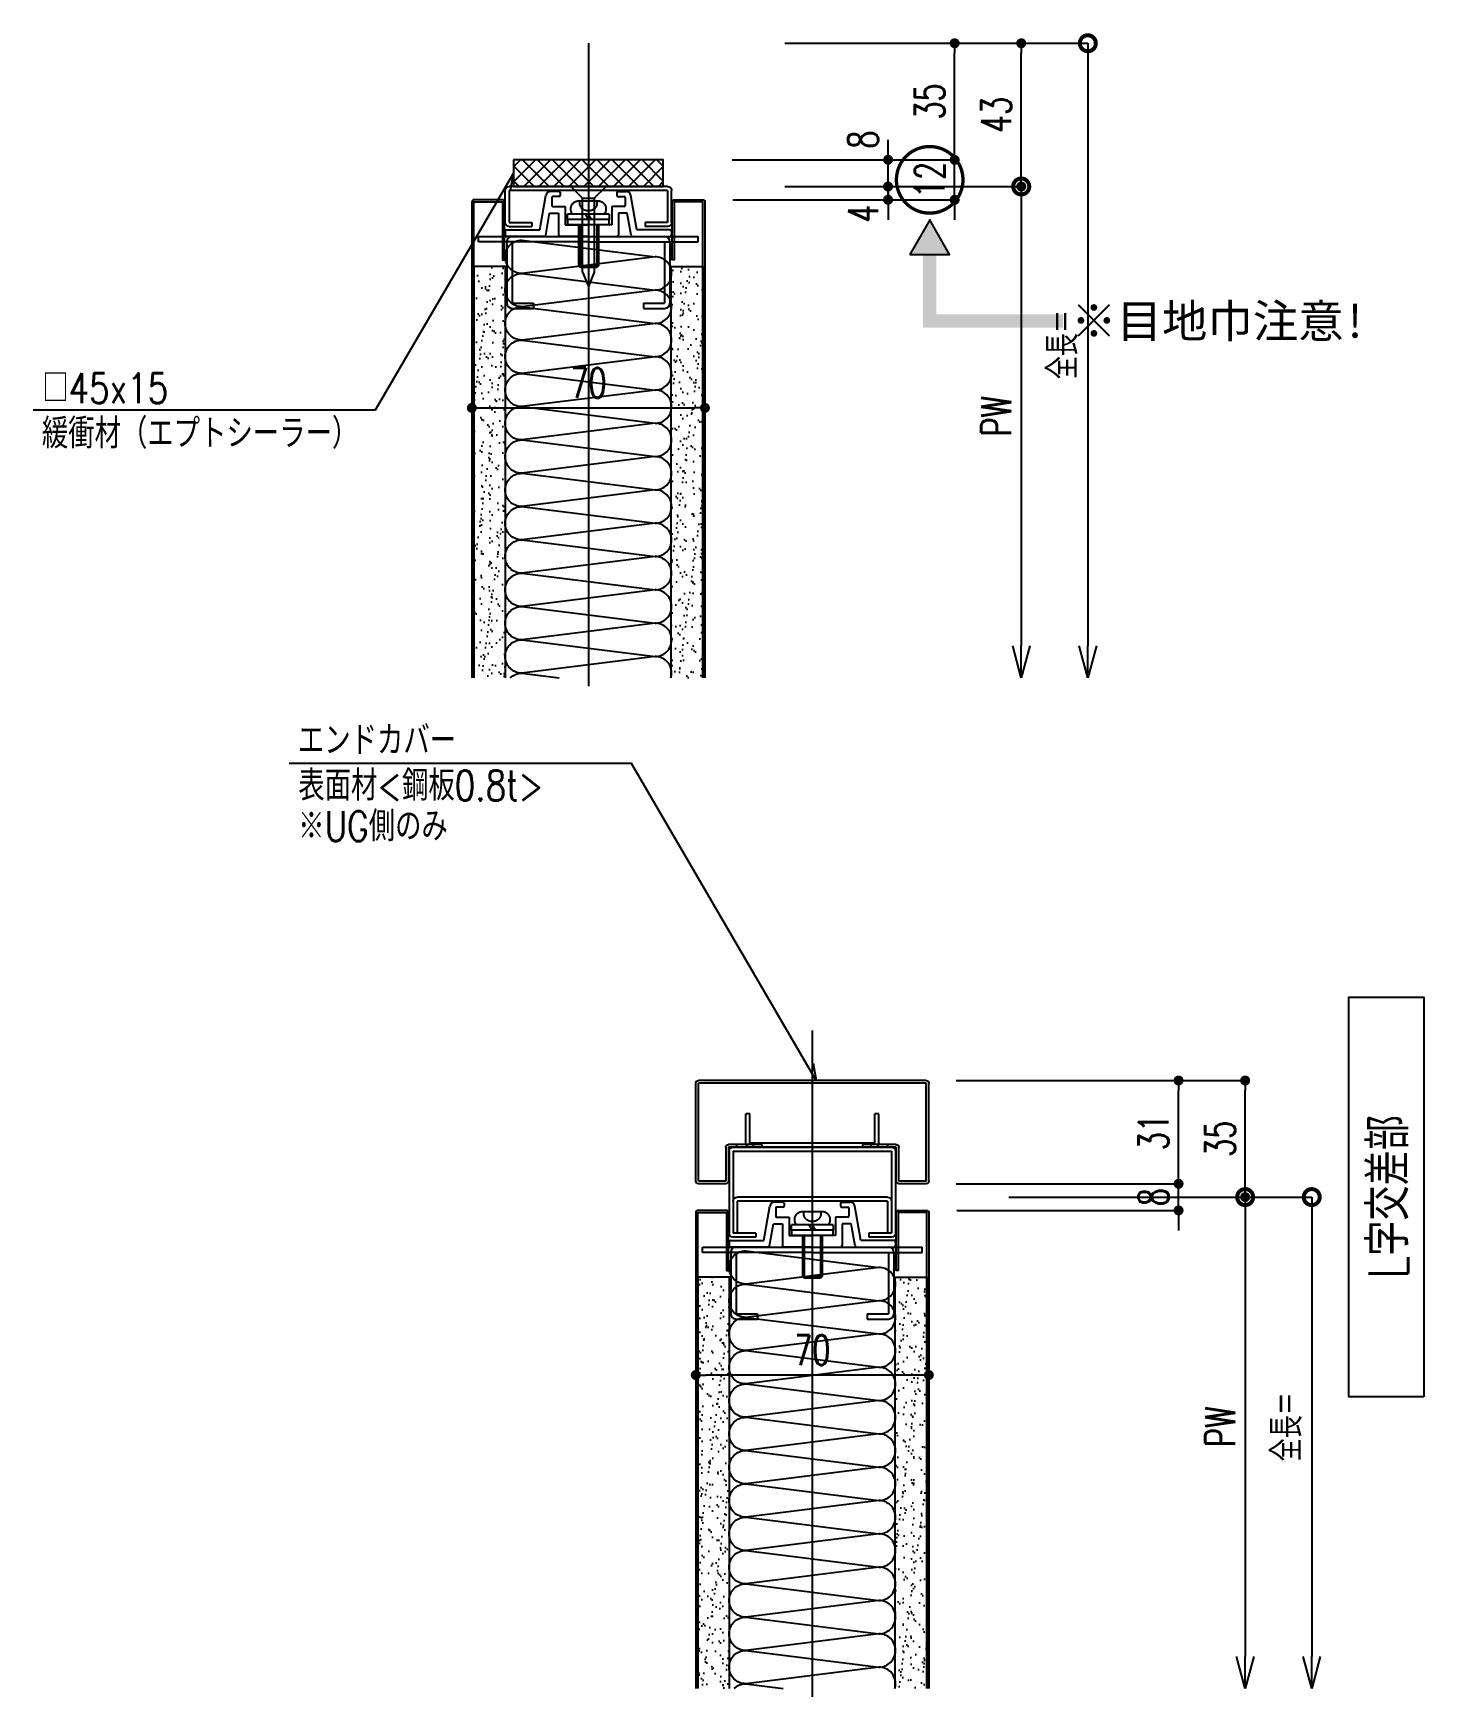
# Model space of a CAD drawing. Extents: x 21 to 47673, y 9 to 26406.
# Drawn here: x 7655.3 to 8073, y 20079.2 to 20578.6 of the extents above; entities that cross this region are included whole.
import ezdxf
from ezdxf.enums import TextEntityAlignment as Align

# ---------------------------------------------------------------- set-up
doc = ezdxf.new("R2010")
doc.units = 0
doc.header["$LTSCALE"] = 10
doc.header["$PDMODE"] = 35
doc.header["$PDSIZE"] = 5
doc.linetypes.add('HIDDEN', pattern=[9.525, 6.35, -3.175])
for name, color, linetype in [('_基準', 1, 'Continuous'), ('_文字', 3, 'Continuous'), ('_製品', 4, 'Continuous'), ('_製品寸法', 9, 'Continuous')]:
    doc.layers.add(name, color=color, linetype=linetype)
doc.styles.add('OKAMURA', font='simplex8.shx', dxfattribs={"width": 0.7, "bigfont": 'BIGFONT.shx'})
doc.styles.add('OKAMURA-M', font='')
doc.styles.get('OKAMURA-M').set_extended_font_data('MS Mincho')
doc.dimstyles.new('OKAMURA-003', dxfattribs={"dimscale": 3, "dimtxt": 3, "dimasz": 1, "dimexe": 0, "dimexo": 3, "dimgap": 1, "dimtad": 1, "dimdec": 3, "dimdsep": 46, "dimtxsty": 'OKAMURA', "dimblk1": 'DOT', "dimblk2": 'DOT', "dimsah": 1, "dimcen": 0, "dimclrd": 9, "dimclre": 9, "dimclrt": 3, "dimadec": 0, "dimazin": 0, "dimtfac": 1, "dimtdec": 3, "dimtix": 1, "dimtmove": 2, "dimatfit": 3, "dimldrblk": 'NONE', "dimfxl": 0, "dimtolj": 1, "dimarcsym": 0})
pattern_1 = [(307.5, (4866.6654, 3518.263), (4.8941324, 0.160003), [0, -3.8608, 0, -4.318, 0, -4.1275]), (277.5, (4866.6654, 3518.263), (7.168251, -4.495233), [0, -2.0828, 0, -3.4798, 0, -1.3335]), (237.5, (4866.6654, 3521.387), (0.0143718, -7.9099237), [0, -1.27, 0, -4.572, 0, -5.969]), (227.5, (4866.6654, 3521.387), (2.229293, -7.6355645), [0, -0.635, 0, -2.9972, 0, -3.429])]
pattern_2 = [(37.5, (-3475.263, 4866.6654), (-0.160003, 4.8941324), [0, -3.8608, 0, -4.318, 0, -4.1275]), (7.5, (-3475.263, 4866.6654), (4.495233, 7.168251), [0, -2.0828, 0, -3.4798, 0, -1.3335]), (327.5, (-3478.387, 4866.6654), (7.9099237, 0.0143718), [0, -1.27, 0, -4.572, 0, -5.969]), (317.5, (-3478.387, 4866.6654), (7.6355645, 2.229293), [0, -0.635, 0, -2.9972, 0, -3.429])]

# ---------------------------------------------------------------- blocks, each defined once
blk = doc.blocks.new('_DotSmall')
at = {"color": 0, "const_width": 0.5}
blk.add_lwpolyline([(-0.0625, 0, 1), (0.0625, 0, 1)], format="xyb", close=True, dxfattribs=at)
blk = doc.blocks.new('_Open30')
at = {"color": 0, "linetype": 'ByBlock', "lineweight": -2}
for p, q in [((-1, 0.268), (0, 0)), ((0, 0), (-1, -0.268)), ((0, 0), (-1, 0))]:
    blk.add_line(p, q, dxfattribs=at)
blk = doc.blocks.new('*D1028')
at = {"layer": '_製品寸法', "color": 9, "lineweight": -2, "transparency": 16777216}
for p, q in [((59, -43), (130, -43)), ((130, -43), (130, -180.9))]:
    blk.add_line(p, q, dxfattribs=at)
at = {"layer": 'Defpoints', "color": 0, "transparency": 16777216}
for p in [(50, -43), (35, -190.5), (130, -190.5)]:
    blk.add_point(p, dxfattribs=at)
at = {"layer": '_製品寸法', "color": 9, "lineweight": -2, "transparency": 16777216, "xscale": 9.600000000000001, "yscale": 9.600000000000001, "zscale": 9.600000000000001}
for name, p, rotation in [('_DotSmall', (130, -43), 90), ('_Open30', (130, -190.5), 270)]:
    blk.add_blockref(name, p, dxfattribs=dict(at, rotation=rotation))
at = {"layer": '_製品寸法', "color": 3, "transparency": 16777216, "insert": (122.5, -111.95), "char_height": 9, "attachment_point": 5, "rotation": 90, "style": 'OKAMURA'}
blk.add_mtext('\\A1;PW', dxfattribs=at)
blk = doc.blocks.new('_None')
blk = doc.blocks.new('_DOT')
at = {"color": 0, "linetype": 'ByBlock'}
blk.add_line((-0.5, 0), (-1, 0), dxfattribs=at)
at = {"color": 0, "linetype": 'ByBlock', "const_width": 0.5}
blk.add_lwpolyline([(-0.25, 0, 1), (0.25, 0, 1)], format="xyb", close=True, dxfattribs=at)
blk = doc.blocks.new('*D1029')
at = {"layer": '_製品寸法', "color": 9, "lineweight": -2, "transparency": 16777216}
for p, q in [((59, 0), (130, 0)), ((130, -40), (130, -3)), ((59, -43), (130, -43))]:
    blk.add_line(p, q, dxfattribs=at)
at = {"layer": 'Defpoints', "color": 0, "transparency": 16777216}
for p in [(50, 0), (130, 0), (50, -43)]:
    blk.add_point(p, dxfattribs=at)
at = {"layer": '_製品寸法', "color": 9, "lineweight": -2, "transparency": 16777216, "xscale": 3, "yscale": 3, "zscale": 3}
for p, rotation in [((130, 0), 90), ((130, -43), 270)]:
    blk.add_blockref('_DOT', p, dxfattribs=dict(at, rotation=rotation))
at = {"layer": '_製品寸法', "color": 3, "transparency": 16777216, "insert": (122.5, -21.5), "char_height": 9, "attachment_point": 5, "rotation": 90, "style": 'OKAMURA'}
blk.add_mtext('\\A1;43', dxfattribs=at)
blk = doc.blocks.new('*D1030')
at = {"layer": '_製品寸法', "color": 9, "lineweight": -2, "transparency": 16777216}
for p, q in [((110, -32), (110, -29)), ((43.2, -35), (110, -35)), ((110, -47), (110, -35)), ((43.4, -47), (110, -47)), ((110, -50), (110, -53))]:
    blk.add_line(p, q, dxfattribs=at)
at = {"layer": 'Defpoints', "color": 0, "transparency": 16777216}
for p in [(34.2, -35), (110, -35), (34.4, -47)]:
    blk.add_point(p, dxfattribs=at)
at = {"layer": '_製品寸法', "color": 9, "lineweight": -2, "transparency": 16777216, "xscale": 3, "yscale": 3, "zscale": 3}
for p, rotation in [((110, -35), 270), ((110, -47), 90)]:
    blk.add_blockref('_DOT', p, dxfattribs=dict(at, rotation=rotation))
at = {"layer": '_製品寸法', "color": 3, "transparency": 16777216, "insert": (102.5, -41), "char_height": 9, "attachment_point": 5, "rotation": 90, "style": 'OKAMURA'}
blk.add_mtext('\\A1;12', dxfattribs=at)
blk = doc.blocks.new('*D1031')
at = {"layer": '_製品寸法', "color": 9, "lineweight": -2, "transparency": 16777216}
for p, q in [((59, 0), (110, 0)), ((110, -32), (110, -3)), ((43.2, -35), (110, -35))]:
    blk.add_line(p, q, dxfattribs=at)
at = {"layer": 'Defpoints', "color": 0, "transparency": 16777216}
for p in [(50, 0), (110, 0), (34.2, -35)]:
    blk.add_point(p, dxfattribs=at)
at = {"layer": '_製品寸法', "color": 9, "lineweight": -2, "transparency": 16777216, "xscale": 3, "yscale": 3, "zscale": 3}
for p, rotation in [((110, 0), 90), ((110, -35), 270)]:
    blk.add_blockref('_DOT', p, dxfattribs=dict(at, rotation=rotation))
at = {"layer": '_製品寸法', "color": 3, "transparency": 16777216, "insert": (102.5, -17.5), "char_height": 9, "attachment_point": 5, "rotation": 90, "style": 'OKAMURA'}
blk.add_mtext('\\A1;35', dxfattribs=at)
blk = doc.blocks.new('*D1032')
at = {"layer": '_製品寸法', "color": 9, "lineweight": -2, "transparency": 16777216}
for p, q in [((90, -40), (90, -37)), ((59, -43), (90, -43)), ((90, -47), (90, -43)), ((43.4, -47), (90, -47)), ((90, -50), (90, -53))]:
    blk.add_line(p, q, dxfattribs=at)
at = {"layer": 'Defpoints', "color": 0, "transparency": 16777216}
for p in [(50, -43), (90, -43), (34.4, -47)]:
    blk.add_point(p, dxfattribs=at)
at = {"layer": '_製品寸法', "color": 9, "lineweight": -2, "transparency": 16777216, "xscale": 3, "yscale": 3, "zscale": 3}
for p, rotation in [((90, -43), 270), ((90, -47), 90)]:
    blk.add_blockref('_DOT', p, dxfattribs=dict(at, rotation=rotation))
at = {"layer": '_製品寸法', "color": 3, "transparency": 16777216, "insert": (82.5, -51.14), "char_height": 9, "attachment_point": 5, "rotation": 90, "style": 'OKAMURA'}
blk.add_mtext('\\A1;4', dxfattribs=at)
blk = doc.blocks.new('*D1033')
at = {"layer": '_製品寸法', "color": 9, "lineweight": -2, "transparency": 16777216}
for p, q in [((90, -32), (90, -29)), ((43.2, -35), (90, -35)), ((90, -43), (90, -35)), ((59, -43), (90, -43)), ((90, -46), (90, -49))]:
    blk.add_line(p, q, dxfattribs=at)
at = {"layer": 'Defpoints', "color": 0, "transparency": 16777216}
for p in [(34.2, -35), (90, -35), (50, -43)]:
    blk.add_point(p, dxfattribs=at)
at = {"layer": '_製品寸法', "color": 9, "lineweight": -2, "transparency": 16777216, "xscale": 3, "yscale": 3, "zscale": 3}
for p, rotation in [((90, -35), 270), ((90, -43), 90)]:
    blk.add_blockref('_DOT', p, dxfattribs=dict(at, rotation=rotation))
at = {"layer": '_製品寸法', "color": 3, "transparency": 16777216, "insert": (82.5, -28.93), "char_height": 9, "attachment_point": 5, "rotation": 90, "style": 'OKAMURA'}
blk.add_mtext('\\A1;8', dxfattribs=at)
blk = doc.blocks.new('A$C72ED3FC6')
at = {"layer": '_製品'}
for p, q in [((12.8, 12.5), (14.4, 12.5)), ((12.8, 12.5), (12.8, 0)), ((14.4, 12.5), (14.4, 0)), ((16, 12.5), (14.4, 12.5)), ((16, 12.5), (16, 0)), ((0.5, 9.25), (0, 8.75)), ((12.8, 8.75), (0, 8.75)), ((0, 8.75), (0, 3.75)), ((12.8, 9.25), (0.5, 9.25)), ((0.5, 3.25), (0.5, 9.25)), ((14.4, 7.17), (16, 6.25)), ((14.4, 6.25), (16, 5.33)), ((12.8, 3.75), (0, 3.75)), ((0, 3.75), (0.5, 3.25)), ((12.8, 3.25), (0.5, 3.25)), ((14.4, 0), (12.8, 0)), ((14.4, 0), (16, 0))]:
    blk.add_line(p, q, dxfattribs=at)
at = {"layer": '_製品', "linetype": 'HIDDEN', "ltscale": 0.5}
blk.add_line((20, 3.75), (20, 8.75), dxfattribs=at)
for centre, radius, start, end in [((17.54, 9.05), 2.48, 353.0727, 128.2119), ((19.36, 6.46), 2.37, 74.4113, 185.2), ((19.36, 6.04), 2.37, 174.8002, 285.5887), ((17.54, 3.45), 2.48, 231.7881, 6.9274)]:
    blk.add_arc(centre, radius, start, end, dxfattribs=at)
blk = doc.blocks.new('A$C79397D4C')
at = {"layer": '_製品'}
for p, q in [((24, 100), (26, 100)), ((23, 99), (23, 79.15)), ((27, 76.64), (27, 99)), ((0, 67.6), (0, 72.58)), ((23, 79.15), (2.48, 75.53)), ((3, 67.6), (3, 71.4)), ((3.6, 72), (8.4, 72)), ((9, 71.4), (9, 64)), ((26.17, 75.65), (13, 73.33)), ((13, 73.33), (13, 68)), ((0.6, 67), (2.4, 67)), ((9, 64), (20, 64)), ((13, 68), (26, 68)), ((20, 64), (20, 50.6)), ((27, 50.6), (27, 67)), ((20, 50.6), (20.6, 50)), ((20, 50.6), (20.6, 50)), ((20, 49.4), (20.6, 50)), ((20, 49.4), (20.6, 50)), ((27, 50.6), (26.4, 50)), ((27, 50.6), (26.4, 50)), ((27, 49.4), (26.4, 50)), ((27, 49.4), (26.4, 50)), ((20, 36), (20, 49.4)), ((27, 49.4), (27, 33)), ((0, 32.4), (0, 27.42)), ((0.6, 33), (2.4, 33)), ((3, 32.4), (3, 28.6)), ((9, 36), (20, 36)), ((9, 28.6), (9, 36)), ((13, 26.67), (13, 32)), ((13, 32), (26, 32)), ((23, 20.85), (2.48, 24.47)), ((3.6, 28), (8.4, 28)), ((26.17, 24.35), (13, 26.67)), ((23, 1), (23, 20.85)), ((27, 23.36), (27, 1)), ((24, 0), (26, 0))]:
    blk.add_line(p, q, dxfattribs=at)
for centre, radius, start, end in [((24, 99), 1, 90, 180), ((26, 99), 1, 0, 90), ((3, 72.58), 3, 100, 180), ((3.6, 71.4), 0.6, 90, 180), ((8.4, 71.4), 0.6, 0, 90), ((26, 76.64), 1, 280, 0), ((0.6, 67.6), 0.6, 180, 270), ((2.4, 67.6), 0.6, 270, 360), ((26, 67), 1, 0, 90), ((0.6, 32.4), 0.6, 90, 180), ((2.4, 32.4), 0.6, 0, 90), ((26, 33), 1, 270, 0), ((3, 27.42), 3, 180, 260), ((3.6, 28.6), 0.6, 180, 270), ((8.4, 28.6), 0.6, 270, 0), ((26, 23.36), 1, 0, 80), ((24, 1), 1, 180, 270), ((26, 1), 1, 270, 0)]:
    blk.add_arc(centre, radius, start, end, dxfattribs=at)
blk = doc.blocks.new('A$C098A5279')
at = {"layer": '_製品'}
for p, q in [((0, 0), (0, 66)), ((1.6, 66), (0, 66)), ((1.6, 33), (1.6, 66)), ((1.6, 57.5), (20, 57.5)), ((1.6, 55.9), (20, 55.9)), ((20, 49.5), (20, 55.9)), ((21.6, 49.5), (21.6, 55.9)), ((20, 49.5), (21.6, 49.5)), ((1.6, 33), (1.6, 0)), ((20, 16.5), (21.6, 16.5)), ((20, 10.1), (20, 16.5)), ((21.6, 10.1), (21.6, 16.5)), ((1.6, 10.1), (20, 10.1)), ((1.6, 8.5), (20, 8.5)), ((1.6, 0), (0, 0))]:
    blk.add_line(p, q, dxfattribs=at)
for centre, start, end in [((1.6, 55.9), 90.001, 180), ((20, 55.9), 0, 90), ((1.6, 10.1), 179.999, 270), ((20, 10.1), 270, 0)]:
    blk.add_arc(centre, 1.6, start, end, dxfattribs=at)
blk = doc.blocks.new('皿ビス')
for p, q in [((749.2, -571.98), (739.2, -571.98)), ((739.2, -572.31), (739.2, -571.98)), ((739.2, -572.31), (742.43, -575.53)), ((749.2, -572.31), (745.98, -575.53)), ((749.2, -572.31), (749.2, -571.98)), ((742.43, -575.53), (742.43, -597.69)), ((745.98, -575.53), (742.43, -575.53)), ((745.98, -597.69), (745.98, -575.53)), ((742.43, -597.69), (744.2, -601.98)), ((745.98, -597.69), (744.2, -601.98))]:
    blk.add_line(p, q)
blk = doc.blocks.new('A$C4D9A6A82')
at = {"color": 0, "linetype": 'ByBlock'}
for p, q in [((-23.8, 0), (23.8, 0)), ((-25, -10.8), (-25, -1.2)), ((-23.8, -1.2), (-23.8, -10.8)), ((-23.8, -1.2), (23.8, -1.2)), ((23.8, -1.2), (23.8, -10.8)), ((25, -10.8), (25, -1.2)), ((-23.8, -10.8), (-17, -10.8)), ((-23.8, -12), (-17, -12)), ((-17, -10.8), (-17, -12)), ((17, -10.8), (17, -12)), ((23.8, -10.8), (17, -10.8)), ((23.8, -12), (17, -12))]:
    blk.add_line(p, q, dxfattribs=at)
for centre, start, end in [((-23.8, -1.2), 90, 180), ((23.8, -1.2), 0, 90), ((-23.8, -10.8), 180, 270), ((23.8, -10.8), 270, 0)]:
    blk.add_arc(centre, 1.2, start, end, dxfattribs=at)
blk = doc.blocks.new('BASE_P15NE交差1')
at = {"layer": '_製品'}
h = blk.add_hatch(dxfattribs=at)
h.set_pattern_fill('AR-SAND', color=256, scale=0.1, angle=-90, style=0)
h.set_pattern_definition(pattern_1)
edge = h.paths.add_edge_path()
edge.add_line((-24.9, 190.5), (-24.9, 67))
edge.add_line((-24.9, 67), (-34.4, 67))
edge.add_line((-34.4, 67), (-34.4, 190.5))
h = blk.add_hatch(dxfattribs=at)
h.set_pattern_fill('AR-SAND', color=256, scale=0.1, angle=-90, style=0)
h.set_pattern_definition(pattern_1)
edge = h.paths.add_edge_path()
edge.add_line((24.9, 190.5), (24.9, 67))
edge.add_line((24.9, 67), (34.4, 67))
edge.add_line((34.4, 67), (34.4, 190.5))
h = blk.add_hatch(dxfattribs=at)
h.set_pattern_fill('ANSI37', color=256, angle=90, style=0)
h.set_pattern_definition([(135, (2054.6338, -2598.3073), (-2.245064, -2.245064), []), (225, (2054.6338, -2598.3073), (2.245064, -2.245064), [])])
h.paths.add_polyline_path([(-22.5, 35), (-22.5, 43), (22.5, 43), (22.5, 35)])
for points in [[(-34.4, 190.5), (-34.4, 47.6), (-25.8, 47.6), (-25.8, 65), (-25.2, 65), (-25.2, 47.6, -0.414214), (-25.8, 47), (-34.4, 47, -0.414214), (-35, 47.6), (-35, 190.5)], [(24.8, 190.5, -0.071068), (25, 189.1), (25, 189.1, -0.414214), (20, 184.1), (20, 184.1), (-20, 189.1), (-20, 189.1, 0.414214), (-25, 184.1), (-25, 184.1, 0.414214), (-20, 179.1), (-20, 179.1), (20, 184.1)], [(-23.47, 190.5, 0.194134), (-20, 189.1), (-20, 189.1), (-8.8, 190.5)], [(34.4, 190.5), (34.4, 47.6), (25.8, 47.6), (25.8, 65), (25.2, 65), (25.2, 47.6, 0.414214), (25.8, 47), (34.4, 47, 0.414214), (35, 47.6), (35, 190.5)], [(20, 184.1), (20, 184.1, -0.414214), (25, 179.1), (25, 179.1, -0.414214), (20, 174.1), (20, 174.1), (-20, 179.1), (-20, 179.1, 0.414214), (-25, 174.1), (-25, 174.1, 0.414214), (-20, 169.1), (-20, 169.1), (20, 174.1)], [(20, 174.1), (20, 174.1, -0.414214), (25, 169.1), (25, 169.1, -0.414214), (20, 164.1), (20, 164.1), (-20, 169.1), (-20, 169.1, 0.414214), (-25, 164.1), (-25, 164.1, 0.414214), (-20, 159.1), (-20, 159.1), (20, 164.1)], [(20, 164.1), (20, 164.1, -0.414214), (25, 159.1), (25, 159.1, -0.414214), (20, 154.1), (20, 154.1), (-20, 159.1), (-20, 159.1, 0.414214), (-25, 154.1), (-25, 154.1, 0.414214), (-20, 149.1), (-20, 149.1), (20, 154.1)], [(20, 154.1), (20, 154.1, -0.414214), (25, 149.1), (25, 149.1, -0.414214), (20, 144.1), (20, 144.1), (-20, 149.1), (-20, 149.1, 0.414214), (-25, 144.1), (-25, 144.1, 0.414214), (-20, 139.1), (-20, 139.1), (20, 144.1)], [(20, 144.1), (20, 144.1, -0.414214), (25, 139.1), (25, 139.1, -0.414214), (20, 134.1), (20, 134.1), (-20, 139.1), (-20, 139.1, 0.414214), (-25, 134.1), (-25, 134.1, 0.414214), (-20, 129.1), (-20, 129.1), (20, 134.1)], [(20, 134.1), (20, 134.1, -0.414214), (25, 129.1), (25, 129.1, -0.414214), (20, 124.1), (20, 124.1), (-20, 129.1), (-20, 129.1, 0.414214), (-25, 124.1), (-25, 124.1, 0.414214), (-20, 119.1), (-20, 119.1), (20, 124.1)], [(20, 124.1), (20, 124.1, -0.414214), (25, 119.1), (25, 119.1, -0.414214), (20, 114.1), (20, 114.1), (-20, 119.1), (-20, 119.1, 0.414214), (-25, 114.1), (-25, 114.1, 0.414214), (-20, 109.1), (-20, 109.1), (20, 114.1)], [(20, 114.1), (20, 114.1, -0.414214), (25, 109.1), (25, 109.1, -0.414214), (20, 104.1), (20, 104.1), (-20, 109.1), (-20, 109.1, 0.414214), (-25, 104.1), (-25, 104.1, 0.414214), (-20, 99.1), (-20, 99.1), (20, 104.1)], [(20, 104.1), (20, 104.1, -0.414214), (25, 99.1), (25, 99.1, -0.414214), (20, 94.1), (20, 94.1), (-20, 99.1), (-20, 99.1, 0.414214), (-25, 94.1), (-25, 94.1, 0.414214), (-20, 89.1), (-20, 89.1), (20, 94.1)], [(20, 94.1), (20, 94.1, -0.414214), (25, 89.1), (25, 89.1, -0.414214), (20, 84.1), (20, 84.1), (-20, 89.1), (-20, 89.1, 0.414214), (-25, 84.1), (-25, 84.1, 0.414214), (-20, 79.1), (-20, 79.1), (20, 84.1)], [(20, 84.1), (20, 84.1, -0.414214), (25, 79.1), (25, 79.1, -0.414214), (20, 74.1), (20, 74.1), (-20, 79.1), (-20, 79.1, 0.414214), (-25, 74.1), (-25, 74.1, 0.414214), (-20, 69.1), (-20, 69.1), (20, 74.1)], [(20, 74.1), (20, 74.1, -0.414214), (25, 69.1), (25, 69.1, -0.414214), (20, 64.1), (20, 64.1), (-20, 69.1), (-20, 69.1, 0.414214), (-25, 64.1), (-25, 64.1, 0.414214), (-20, 59.1), (-20, 59.1), (20, 64.1)]]:
    blk.add_lwpolyline(points, format="xyb", dxfattribs=at)
for points in [[(-24.9, 190.5), (-24.9, 67), (-34.4, 67), (-34.4, 190.5)], [(24.9, 190.5), (24.9, 67), (34.4, 67), (34.4, 190.5)]]:
    blk.add_lwpolyline(points, dxfattribs=at)
blk.add_lwpolyline([(-22.5, 35), (-22.5, 43), (22.5, 43), (22.5, 35)], close=True, dxfattribs=at)
at = {"xscale": -1, "rotation": 270}
blk.add_blockref('A$C098A5279', (-33, 58), dxfattribs=at)
at = {"xscale": -0.5, "yscale": 0.5, "zscale": 0.5, "rotation": 270}
blk.add_blockref('A$C79397D4C', (-25, 44.5), dxfattribs=at)
at = {"layer": '_製品'}
for name, p, rotation in [('皿ビス', (744.2, -528.98), 180), ('A$C72ED3FC6', (-6.25, 67.3), 270), ('A$C4D9A6A82', (0, 43), 180)]:
    blk.add_blockref(name, p, dxfattribs=dict(at, rotation=rotation))
blk = doc.blocks.new('*D1034')
at = {"layer": '_製品寸法', "color": 9, "lineweight": -2, "transparency": 16777216}
for p, q in [((59, 0), (150, 0)), ((150, 0), (150, -180.9))]:
    blk.add_line(p, q, dxfattribs=at)
at = {"layer": 'Defpoints', "color": 0, "transparency": 16777216}
for p in [(50, 0), (35, -190.5), (150, -190.5)]:
    blk.add_point(p, dxfattribs=at)
at = {"layer": '_製品寸法', "color": 9, "lineweight": -2, "transparency": 16777216, "xscale": 9.600000000000001, "yscale": 9.600000000000001, "zscale": 9.600000000000001}
for name, p, rotation in [('_DotSmall', (150, 0), 90), ('_Open30', (150, -190.5), 270)]:
    blk.add_blockref(name, p, dxfattribs=dict(at, rotation=rotation))
at = {"layer": '_製品寸法', "color": 3, "transparency": 16777216, "insert": (142.5, -90.45), "char_height": 9, "attachment_point": 5, "rotation": 90, "style": 'OKAMURA'}
blk.add_mtext('\\A1;全長＝', dxfattribs=at)
blk = doc.blocks.new('*D1035')
at = {"layer": '_製品寸法', "color": 9, "lineweight": -2, "transparency": 16777216}
for p, q in [((-35, -100.48), (-35, -109.48)), ((35, -100.48), (35, -109.48)), ((-32, -109.48), (32, -109.48))]:
    blk.add_line(p, q, dxfattribs=at)
at = {"layer": 'Defpoints', "color": 0, "transparency": 16777216}
for p in [(-35, -109.48), (35, -109.48), (35, -109.48)]:
    blk.add_point(p, dxfattribs=at)
at = {"layer": '_製品寸法', "color": 9, "lineweight": -2, "transparency": 16777216, "xscale": 3, "yscale": 3, "zscale": 3, "rotation": 180}
blk.add_blockref('_DOT', (-35, -109.48), dxfattribs=at)
at = {"layer": '_製品寸法', "color": 9, "lineweight": -2, "transparency": 16777216, "xscale": 3, "yscale": 3, "zscale": 3}
blk.add_blockref('_DOT', (35, -109.48), dxfattribs=at)
at = {"layer": '_製品寸法', "color": 3, "transparency": 16777216, "insert": (0, -101.98), "char_height": 9, "attachment_point": 5, "style": 'OKAMURA'}
blk.add_mtext('\\A1;70', dxfattribs=at)
blk = doc.blocks.new('*D2045')
at = {"layer": '_製品寸法', "color": 9, "lineweight": -2, "transparency": 16777216}
for p, q in [((-35, -44.41), (-35, -53.41)), ((32, -53.41), (-32, -53.41)), ((35, -62.41), (35, -53.41))]:
    blk.add_line(p, q, dxfattribs=at)
at = {"layer": 'Defpoints', "color": 0, "transparency": 16777216}
for p in [(-35, -53.41), (-35, -53.41), (35, -53.41)]:
    blk.add_point(p, dxfattribs=at)
at = {"layer": '_製品寸法', "color": 9, "lineweight": -2, "transparency": 16777216, "xscale": 3, "yscale": 3, "zscale": 3, "rotation": 180}
blk.add_blockref('_DOT', (-35, -53.41), dxfattribs=at)
at = {"layer": '_製品寸法', "color": 9, "lineweight": -2, "transparency": 16777216, "xscale": 3, "yscale": 3, "zscale": 3}
blk.add_blockref('_DOT', (35, -53.41), dxfattribs=at)
at = {"layer": '_製品寸法', "color": 3, "transparency": 16777216, "insert": (0, -45.91), "char_height": 9, "attachment_point": 5, "style": 'OKAMURA'}
blk.add_mtext('\\A1;70', dxfattribs=at)
blk = doc.blocks.new('*D2046')
at = {"layer": '_製品寸法', "color": 9, "lineweight": -2, "transparency": 16777216}
for p, q in [((59, 0), (130, 0)), ((130, 0), (130, -137.9))]:
    blk.add_line(p, q, dxfattribs=at)
at = {"layer": 'Defpoints', "color": 0, "transparency": 16777216}
for p in [(50, 0), (35, -147.5), (130, -147.5)]:
    blk.add_point(p, dxfattribs=at)
at = {"layer": '_製品寸法', "color": 9, "lineweight": -2, "transparency": 16777216, "xscale": 9.600000000000001, "yscale": 9.600000000000001, "zscale": 9.600000000000001}
for name, p, rotation in [('_DotSmall', (130, 0), 90), ('_Open30', (130, -147.5), 270)]:
    blk.add_blockref(name, p, dxfattribs=dict(at, rotation=rotation))
at = {"layer": '_製品寸法', "color": 3, "transparency": 16777216, "insert": (122.5, -68.95), "char_height": 9, "attachment_point": 5, "rotation": 90, "style": 'OKAMURA'}
blk.add_mtext('\\A1;PW', dxfattribs=at)
blk = doc.blocks.new('*D2047')
at = {"layer": '_製品寸法', "color": 9, "lineweight": -2, "transparency": 16777216}
for p, q in [((43.2, 35), (130, 35)), ((130, 3), (130, 32)), ((59, 0), (130, 0))]:
    blk.add_line(p, q, dxfattribs=at)
at = {"layer": 'Defpoints', "color": 0, "transparency": 16777216}
for p in [(34.2, 35), (130, 35), (50, 0)]:
    blk.add_point(p, dxfattribs=at)
at = {"layer": '_製品寸法', "color": 9, "lineweight": -2, "transparency": 16777216, "xscale": 3, "yscale": 3, "zscale": 3}
for p, rotation in [((130, 35), 90), ((130, 0), 270)]:
    blk.add_blockref('_DOT', p, dxfattribs=dict(at, rotation=rotation))
at = {"layer": '_製品寸法', "color": 3, "transparency": 16777216, "insert": (122.5, 17.5), "char_height": 9, "attachment_point": 5, "rotation": 90, "style": 'OKAMURA'}
blk.add_mtext('\\A1;35', dxfattribs=at)
blk = doc.blocks.new('*D2048')
at = {"layer": '_製品寸法', "color": 9, "lineweight": -2, "transparency": 16777216}
for p, q in [((110, 7), (110, 10)), ((43.2, 4), (110, 4)), ((110, -4), (110, 4)), ((43.4, -4), (110, -4)), ((110, -7), (110, -10))]:
    blk.add_line(p, q, dxfattribs=at)
at = {"layer": 'Defpoints', "color": 0, "transparency": 16777216}
for p in [(34.2, 4), (110, 4), (34.4, -4)]:
    blk.add_point(p, dxfattribs=at)
at = {"layer": '_製品寸法', "color": 9, "lineweight": -2, "transparency": 16777216, "xscale": 3, "yscale": 3, "zscale": 3}
for p, rotation in [((110, 4), 270), ((110, -4), 90)]:
    blk.add_blockref('_DOT', p, dxfattribs=dict(at, rotation=rotation))
at = {"layer": '_製品寸法', "color": 3, "transparency": 16777216, "insert": (102.5, 0), "char_height": 9, "attachment_point": 5, "rotation": 90, "style": 'OKAMURA'}
blk.add_mtext('\\A1;8', dxfattribs=at)
blk = doc.blocks.new('*D2049')
at = {"layer": '_製品寸法', "color": 9, "lineweight": -2, "transparency": 16777216}
for p, q in [((43.2, 35), (110, 35)), ((110, 7), (110, 32)), ((43.2, 4), (110, 4))]:
    blk.add_line(p, q, dxfattribs=at)
at = {"layer": 'Defpoints', "color": 0, "transparency": 16777216}
for p in [(34.2, 35), (110, 35), (34.2, 4)]:
    blk.add_point(p, dxfattribs=at)
at = {"layer": '_製品寸法', "color": 9, "lineweight": -2, "transparency": 16777216, "xscale": 3, "yscale": 3, "zscale": 3}
for p, rotation in [((110, 35), 90), ((110, 4), 270)]:
    blk.add_blockref('_DOT', p, dxfattribs=dict(at, rotation=rotation))
at = {"layer": '_製品寸法', "color": 3, "transparency": 16777216, "insert": (102.5, 19.5), "char_height": 9, "attachment_point": 5, "rotation": 90, "style": 'OKAMURA'}
blk.add_mtext('\\A1;31', dxfattribs=at)
blk = doc.blocks.new('P15NEEND')
at = {"layer": '_製品'}
h = blk.add_hatch(dxfattribs=at)
h.set_pattern_fill('AR-SAND', color=256, scale=0.1, style=0)
h.set_pattern_definition(pattern_2)
edge = h.paths.add_edge_path()
edge.add_line((-147.5, 24.9), (-24, 24.9))
edge.add_line((-24, 24.9), (-24, 34.4))
edge.add_line((-24, 34.4), (-147.5, 34.4))
h = blk.add_hatch(dxfattribs=at)
h.set_pattern_fill('AR-SAND', color=256, scale=0.1, style=0)
h.set_pattern_definition(pattern_2)
edge = h.paths.add_edge_path()
edge.add_line((-147.5, -24.9), (-24, -24.9))
edge.add_line((-24, -24.9), (-24, -34.4))
edge.add_line((-24, -34.4), (-147.5, -34.4))
for p, q in [((4.8, 35), (34.2, 35)), ((4, 34.2), (4, 26)), ((4.8, 34.2), (34.2, 34.2)), ((4.8, 34.2), (4.8, 26)), ((34.2, 34.2), (34.2, -34.2)), ((35, 34.2), (35, -34.2)), ((13.8, 25), (-10.8, 25)), ((4.8, 26), (15, 26)), ((4.8, 25.2), (15, 25.2)), ((15, 25.2), (15, 15.2)), ((15.8, 25.2), (15.8, 15.2)), ((-12, 23.8), (-12, 17)), ((-10.8, 23.8), (-10.8, 17)), ((13.8, 23.8), (-10.8, 23.8)), ((-1.2, 22.6), (-10.8, 22.6)), ((-1.2, 22.6), (-1.2, -22.6)), ((0, 22.6), (0, -22.6)), ((13.8, -23.8), (13.8, 23.8)), ((15, -23.8), (15, 23.8)), ((15, 22.7), (15.8, 22.7)), ((16.2, 20), (25, 20)), ((25, 20), (25, 18.8)), ((-10.8, 17), (-12, 17)), ((15, 18.8), (15, -18.8)), ((15, 17.7), (15.8, 17.7)), ((15, 15.2), (15.8, 15.2)), ((16.2, 18.8), (16.2, -18.8)), ((16.2, 18.8), (25, 18.8)), ((-12, -17), (-12, -23.8)), ((-10.8, -17), (-12, -17)), ((-10.8, -17), (-10.8, -23.8)), ((15, -15.2), (15, -25.2)), ((15.8, -15.2), (15, -15.2)), ((15, -17.7), (15.8, -17.7)), ((15.8, -15.2), (15.8, -25.2)), ((16.2, -18.8), (25, -18.8)), ((25, -18.8), (25, -20)), ((-1.2, -22.6), (-10.8, -22.6)), ((13.8, -23.8), (-10.8, -23.8)), ((15, -22.7), (15.8, -22.7)), ((16.2, -20), (25, -20)), ((13.8, -25), (-10.8, -25)), ((4, -26), (4, -34.2)), ((15, -25.2), (4.8, -25.2)), ((4.8, -26), (4.8, -34.2)), ((15, -26), (4.8, -26)), ((4.8, -34.2), (34.2, -34.2)), ((4.8, -35), (34.2, -35))]:
    blk.add_line(p, q, dxfattribs=at)
for points in [[(-147.5, 34.4), (-4.6, 34.4), (-4.6, 25.8), (-22, 25.8), (-22, 25.2), (-4.6, 25.2, 0.414214), (-4, 25.8), (-4, 34.4, 0.414214), (-4.6, 35), (-147.5, 35)], [(-147.5, 24.8, -0.071068), (-146.1, 25), (-146.1, 25, -0.414214), (-141.1, 20), (-141.1, 20), (-146.1, -20), (-146.1, -20, 0.414214), (-141.1, -25), (-141.1, -25, 0.414214), (-136.1, -20), (-136.1, -20), (-141.1, 20)], [(-141.1, 20), (-141.1, 20, -0.414214), (-136.1, 25), (-136.1, 25, -0.414214), (-131.1, 20), (-131.1, 20), (-136.1, -20), (-136.1, -20, 0.414214), (-131.1, -25), (-131.1, -25, 0.414214), (-126.1, -20), (-126.1, -20), (-131.1, 20)], [(-131.1, 20), (-131.1, 20, -0.414214), (-126.1, 25), (-126.1, 25, -0.414214), (-121.1, 20), (-121.1, 20), (-126.1, -20), (-126.1, -20, 0.414214), (-121.1, -25), (-121.1, -25, 0.414214), (-116.1, -20), (-116.1, -20), (-121.1, 20)], [(-121.1, 20), (-121.1, 20, -0.414214), (-116.1, 25), (-116.1, 25, -0.414214), (-111.1, 20), (-111.1, 20), (-116.1, -20), (-116.1, -20, 0.414214), (-111.1, -25), (-111.1, -25, 0.414214), (-106.1, -20), (-106.1, -20), (-111.1, 20)], [(-111.1, 20), (-111.1, 20, -0.414214), (-106.1, 25), (-106.1, 25, -0.414214), (-101.1, 20), (-101.1, 20), (-106.1, -20), (-106.1, -20, 0.414214), (-101.1, -25), (-101.1, -25, 0.414214), (-96.1, -20), (-96.1, -20), (-101.1, 20)], [(-101.1, 20), (-101.1, 20, -0.414214), (-96.1, 25), (-96.1, 25, -0.414214), (-91.1, 20), (-91.1, 20), (-96.1, -20), (-96.1, -20, 0.414214), (-91.1, -25), (-91.1, -25, 0.414214), (-86.1, -20), (-86.1, -20), (-91.1, 20)], [(-91.1, 20), (-91.1, 20, -0.414214), (-86.1, 25), (-86.1, 25, -0.414214), (-81.1, 20), (-81.1, 20), (-86.1, -20), (-86.1, -20, 0.414214), (-81.1, -25), (-81.1, -25, 0.414214), (-76.1, -20), (-76.1, -20), (-81.1, 20)], [(-81.1, 20), (-81.1, 20, -0.414214), (-76.1, 25), (-76.1, 25, -0.414214), (-71.1, 20), (-71.1, 20), (-76.1, -20), (-76.1, -20, 0.414214), (-71.1, -25), (-71.1, -25, 0.414214), (-66.1, -20), (-66.1, -20), (-71.1, 20)], [(-71.1, 20), (-71.1, 20, -0.414214), (-66.1, 25), (-66.1, 25, -0.414214), (-61.1, 20), (-61.1, 20), (-66.1, -20), (-66.1, -20, 0.414214), (-61.1, -25), (-61.1, -25, 0.414214), (-56.1, -20), (-56.1, -20), (-61.1, 20)], [(-61.1, 20), (-61.1, 20, -0.414214), (-56.1, 25), (-56.1, 25, -0.414214), (-51.1, 20), (-51.1, 20), (-56.1, -20), (-56.1, -20, 0.414214), (-51.1, -25), (-51.1, -25, 0.414214), (-46.1, -20), (-46.1, -20), (-51.1, 20)], [(-51.1, 20), (-51.1, 20, -0.414214), (-46.1, 25), (-46.1, 25, -0.414214), (-41.1, 20), (-41.1, 20), (-46.1, -20), (-46.1, -20, 0.414214), (-41.1, -25), (-41.1, -25, 0.414214), (-36.1, -20), (-36.1, -20), (-41.1, 20)], [(-41.1, 20), (-41.1, 20, -0.414214), (-36.1, 25), (-36.1, 25, -0.414214), (-31.1, 20), (-31.1, 20), (-36.1, -20), (-36.1, -20, 0.414214), (-31.1, -25), (-31.1, -25, 0.414214), (-26.1, -20), (-26.1, -20), (-31.1, 20)], [(-31.1, 20), (-31.1, 20, -0.414214), (-26.1, 25), (-26.1, 25, -0.414214), (-21.1, 20), (-21.1, 20), (-26.1, -20), (-26.1, -20, 0.414214), (-21.1, -25), (-21.1, -25, 0.414214), (-16.1, -20), (-16.1, -20), (-21.1, 20)], [(-147.5, -23.47, 0.194134), (-146.1, -20), (-146.1, -20), (-147.5, -8.8)], [(-147.5, -34.4), (-4.6, -34.4), (-4.6, -25.8), (-22, -25.8), (-22, -25.2), (-4.6, -25.2, -0.414214), (-4, -25.8), (-4, -34.4, -0.414214), (-4.6, -35), (-147.5, -35)]]:
    blk.add_lwpolyline(points, format="xyb", dxfattribs=at)
for points in [[(-147.5, 24.9), (-24, 24.9), (-24, 34.4), (-147.5, 34.4)], [(-147.5, -24.9), (-24, -24.9), (-24, -34.4), (-147.5, -34.4)]]:
    blk.add_lwpolyline(points, dxfattribs=at)
for centre, radius, start, end in [((4.8, 34.2), 0.8, 90, 180), ((34.2, 34.2), 0.8, 0, 90), ((-10.8, 23.8), 1.2, 90, 180), ((4.8, 26), 0.8, 180, 270), ((13.8, 23.8), 1.2, 0, 90), ((15, 25.2), 0.8, 0, 90), ((-1.2, 22.6), 1.2, 360, 90), ((16.2, 18.8), 1.2, 90, 180), ((16.2, -18.8), 1.2, 180, 270), ((-10.8, -23.8), 1.2, 180, 270), ((-1.2, -22.6), 1.2, 270, 0), ((13.8, -23.8), 1.2, 270, 0), ((4.8, -26), 0.8, 90, 180), ((15, -25.2), 0.8, 270, 0), ((4.8, -34.2), 0.8, 180, 270), ((34.2, -34.2), 0.8, 270, 0)]:
    blk.add_arc(centre, radius, start, end, dxfattribs=at)
at = {"xscale": -1}
blk.add_blockref('A$C098A5279', (-15, -33), dxfattribs=at)
at = {"xscale": -0.5, "yscale": 0.5, "zscale": 0.5}
blk.add_blockref('A$C79397D4C', (-1.5, -25), dxfattribs=at)
at = {"layer": '_製品'}
blk.add_blockref('A$C72ED3FC6', (-24.3, -6.25), dxfattribs=at)
blk = doc.blocks.new('*D2050')
at = {"layer": '_製品寸法', "color": 9, "lineweight": -2, "transparency": 16777216}
for p, q in [((59, 0), (150, 0)), ((150, 0), (150, -137.9))]:
    blk.add_line(p, q, dxfattribs=at)
at = {"layer": 'Defpoints', "color": 0, "transparency": 16777216}
for p in [(50, 0), (35, -147.5), (150, -147.5)]:
    blk.add_point(p, dxfattribs=at)
at = {"layer": '_製品寸法', "color": 9, "lineweight": -2, "transparency": 16777216, "xscale": 9.600000000000001, "yscale": 9.600000000000001, "zscale": 9.600000000000001}
for name, p, rotation in [('_DotSmall', (150, 0), 90), ('_Open30', (150, -147.5), 270)]:
    blk.add_blockref(name, p, dxfattribs=dict(at, rotation=rotation))
at = {"layer": '_製品寸法', "color": 3, "transparency": 16777216, "insert": (142.5, -68.95), "char_height": 9, "attachment_point": 5, "rotation": 90, "style": 'OKAMURA'}
blk.add_mtext('\\A1;全長＝', dxfattribs=at)
blk = doc.blocks.new('*U1027')
at = {"layer": '_文字'}
h = blk.add_hatch(color=1, dxfattribs=at)
h.dxf.hatch_style = 1
h.paths.add_polyline_path([(96.5, -63.3923), (108.5, -63.3923), (102.5, -53)])
at = {"layer": '_基準'}
blk.add_line((0, 0), (0, -193), dxfattribs=at)
at = {"layer": '_文字', "color": 1, "linetype": 'HIDDEN', "const_width": 1}
blk.add_lwpolyline([(92.5, -41, -1), (112.5, -41, -1)], format="xyb", close=True, dxfattribs=at)
at = {"layer": '_文字', "color": 9}
blk.add_lwpolyline([(-23.424, -44.2401), (-22.5, -39), (-64.0049, -110.137), (-166.7439, -110.137)], dxfattribs=at)
at = {"layer": '_文字', "color": 1}
blk.add_lwpolyline([(96.5, -63.3923), (108.5, -63.3923), (102.5, -53)], close=True, dxfattribs=at)
at = {"layer": '_文字', "color": 1, "const_width": 4}
blk.add_lwpolyline([(142.5, -83.3923), (102.5, -83.3923), (102.5, -63.3923)], dxfattribs=at)
at = {"layer": '_製品', "xscale": -1, "rotation": 180}
blk.add_blockref('BASE_P15NE交差1', (0, 0), dxfattribs=at)
at = {"layer": '_文字', "color": 1, "style": 'OKAMURA-M'}
blk.add_text('※目地巾注意!', height=10, dxfattribs=at).set_placement((145, -88.3923))
at = {"layer": '_文字', "style": 'OKAMURA', "width": 0.8}
for s, p in [('□45x15', (-164.0475, -108.0634)), ('緩衝材（エプトシーラー）', (-164.1597, -121.6397))]:
    blk.add_text(s, height=9, dxfattribs=at).set_placement(p)
at = {"layer": '_製品寸法'}
for base, p1, p2, angle, picture, middle in [((110, 0), (34.2, -35), (50, 0), 90, '*D1031', (102.5, -17.5)), ((130, 0), (50, -43), (50, 0), 90, '*D1029', (122.5, -21.5)), ((110, -35), (34.4, -47), (34.2, -35), 90, '*D1030', (102.5, -41)), ((35, -109.4814), (-35, -109.4814), (35, -109.4814), 180, '*D1035', (0, -101.9814))]:
    dim = blk.add_linear_dim(base=base, p1=p1, p2=p2, angle=angle, dimstyle='OKAMURA-003', dxfattribs=at)
    dim.commit()
    dim.dimension.update_dxf_attribs({"geometry": picture, "text_midpoint": middle})
for base, p1, angle, text, picture, middle in [((150, -190.5), (50, 0), 90, '全長＝', '*D1034', (142.5, -90.45)), ((130, -190.5), (50, -43), 270, 'PW', '*D1028', (122.5, -111.95))]:
    dim = blk.add_linear_dim(base=base, p1=p1, p2=(35, -190.5), angle=angle, text=text, dimstyle='OKAMURA-003', override={"dimasz": 3.2, "dimblk1": 'DotSmall', "dimblk2": 'Open30', "dimse2": 1}, dxfattribs=at)
    dim.commit()
    dim.dimension.update_dxf_attribs({"geometry": picture, "text_midpoint": middle})
for base, p1, p2, picture, middle in [((90, -35), (50, -43), (34.2, -35), '*D1033', (82.5, -28.928)), ((90, -43), (34.4, -47), (50, -43), '*D1032', (82.5, -51.1417))]:
    dim = blk.add_linear_dim(base=base, p1=p1, p2=p2, angle=270, dimstyle='OKAMURA-003', dxfattribs=at)
    dim.commit()
    dim.dimension.update_dxf_attribs({"geometry": picture, "text_midpoint": middle, "dimtype": 160})
blk = doc.blocks.new('*U2044')
at = {"layer": '_基準'}
blk.add_line((0, 50), (0, -150), dxfattribs=at)
at = {"layer": '_文字', "color": 9}
blk.add_lwpolyline([(0.2266, 40.2401), (1.1506, 35), (-54.3514, 130.1272), (-157.0904, 130.1272)], dxfattribs=at)
blk.add_lwpolyline([(183.642, -60), (161.142, -60), (161.142, 60), (183.642, 60)], close=True, dxfattribs=at)
at = {"layer": '_製品', "xscale": -1, "rotation": 270.0000000000122}
blk.add_blockref('P15NEEND', (0, 0), dxfattribs=at)
at = {"layer": '_文字', "style": 'OKAMURA', "width": 0.8}
for s, p in [('エンドカバー', (-154.5062, 132.63)), ('表面材<鋼板0.8t>', (-154.394, 119.0536))]:
    blk.add_text(s, height=9, dxfattribs=at).set_placement(p)
at = {"layer": '_文字', "color": 1, "style": 'OKAMURA', "width": 0.8}
blk.add_text('※UG側のみ', height=9, dxfattribs=at).set_placement((-154.4218, 106.8565))
at = {"layer": '_文字', "style": 'OKAMURA', "width": 0.8}
blk.add_text('L字交差部', height=12, rotation=90, dxfattribs=at).set_placement((172.392, 0), align=Align.MIDDLE)
at = {"layer": '_製品寸法'}
for base, p1, p2, picture, middle in [((130, 35), (50, 0), (34.2, 35), '*D2047', (122.5, 17.5)), ((110, 35), (34.2, 4), (34.2, 35), '*D2049', (102.5, 19.5)), ((110, 4), (34.4, -4), (34.2, 4), '*D2048', (102.5, 0))]:
    dim = blk.add_linear_dim(base=base, p1=p1, p2=p2, angle=90, dimstyle='OKAMURA-003', dxfattribs=at)
    dim.commit()
    dim.dimension.update_dxf_attribs({"geometry": picture, "text_midpoint": middle})
for base, angle, text, picture, middle in [((130, -147.5), 270, 'PW', '*D2046', (122.5, -68.95)), ((150, -147.5), 90, '全長＝', '*D2050', (142.5, -68.95))]:
    dim = blk.add_linear_dim(base=base, p1=(50, 0), p2=(35, -147.5), angle=angle, text=text, dimstyle='OKAMURA-003', override={"dimasz": 3.2, "dimblk1": 'DotSmall', "dimblk2": 'Open30', "dimse2": 1}, dxfattribs=at)
    dim.commit()
    dim.dimension.update_dxf_attribs({"geometry": picture, "text_midpoint": middle})
dim = blk.add_linear_dim(base=(-35, -53.4134), p1=(35, -53.4134), p2=(-35, -53.4134), dimstyle='OKAMURA-003', dxfattribs=at)
dim.commit()
dim.dimension.update_dxf_attribs({"geometry": '*D2045', "text_midpoint": (0, -45.9134)})

msp = doc.modelspace()

# ---------------------------------------------------------------- block references
for name, p in [('*U1027', (7822.0824, 20575.5876)), ('*U2044', (7889.335, 20229.1802))]:
    msp.add_blockref(name, p)

doc.saveas('drawing.dxf')
